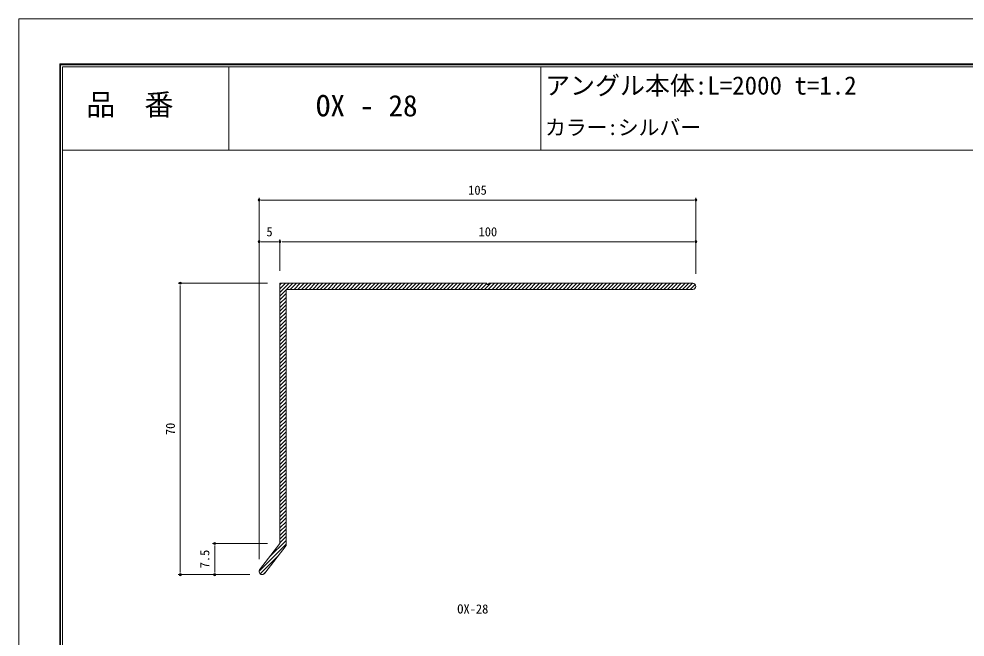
# Model space of a CAD drawing. Units: millimetres on the paper. Extents: x -210 to 210, y -148 to 148.
# Drawn here: x -210 to 17.5, y 0 to 148.5 of the extents above; entities that cross this region are included whole.
import ezdxf
from ezdxf.enums import TextEntityAlignment as Align

# ---------------------------------------------------------------- set-up
doc = ezdxf.new("R2010")
doc.units = ezdxf.units.MM
for name, color, linetype, lineweight in [('0-0_0', 7, 'Continuous', 9), ('0-1_1-1図枠', 3, 'Continuous', 18), ('0-3_2-1寸法', 7, 'Continuous', 9), ('0-4_Defpoints', 7, 'Continuous', 9), ('0-6_5-1実寸型', 1, 'Continuous', 18), ('0-7_6-1ハッチング', 6, 'Continuous', 18)]:
    doc.layers.add(name, color=color, linetype=linetype, lineweight=lineweight)
doc.layers.add('0-2_1-2図名', color=7, linetype='Continuous')
doc.layers.add('0-5_1-4文字', color=7, linetype='Continuous')
doc.styles.add('ＭＳ ゴシック', font='')
doc.styles.get('ＭＳ ゴシック').set_extended_font_data('MS Gothic')

# ---------------------------------------------------------------- blocks, each defined once
blk = doc.blocks.new('_Dot')
at = {"layer": '0-0_0'}
for p, q in [((-4, 0), (-8, 0)), ((2, 0), (-2, 0))]:
    blk.add_line(p, q, dxfattribs=at)
blk.add_circle((0, 0), 2, dxfattribs=at)

msp = doc.modelspace()

# ---------------------------------------------------------------- linework, layer by layer
at = {"layer": '0-1_1-1図枠'}
for p, q in [((-200, 137.5), (-200, -137.5)), ((-200, 137.5), (200, 137.5)), ((-199.5, 137), (-199.5, -137)), ((-199.5, 137), (199.5, 137)), ((-159.5, 137), (-159.5, 117)), ((-84.5, 137), (-84.5, 117)), ((-199.5, 117), (199.5, 117))]:
    msp.add_line(p, q, dxfattribs=at)
at = {"layer": '0-3_2-1寸法'}
for p, q in [((-152.25, 18.752), (-152.25, 105.486)), ((-151.25, 104.986), (-48.25, 104.986)), ((-47.25, 87.25), (-47.25, 105.486)), ((-152.25, 18.752), (-152.25, 95.486)), ((-148.25, 94.986), (-151.25, 94.986)), ((-147.25, 88), (-147.25, 95.486)), ((-147.25, 88), (-147.25, 95.486)), ((-48.25, 94.986), (-146.25, 94.986)), ((-47.25, 87.244), (-47.25, 95.486)), ((-150.25, 85), (-171.705, 85)), ((-171.205, 84), (-171.205, 16)), ((-150.25, 22.5), (-163.436, 22.5)), ((-162.936, 16), (-162.936, 21.5)), ((-154.498, 15), (-171.705, 15)), ((-154.498, 15), (-163.436, 15))]:
    msp.add_line(p, q, dxfattribs=at)
at = {"layer": '0-4_Defpoints'}
for q in [(-200.2, -137.7), (200.2, 137.7), (-200.2, -137.7), (200.2, 137.7)]:
    msp.add_line((-200.2, 137.7), q, dxfattribs=at)
msp.add_lwpolyline([(-210, -148.5), (-210, 148.5), (210, 148.5), (210, -148.5)], close=True, dxfattribs=at)
at = {"layer": '0-6_5-1実寸型'}
msp.add_line((-61.214, 83.5), (-48, 83.5), dxfattribs=at)
msp.add_line((-61.214, 83.5), (-48, 83.5), dxfattribs=at)
for points in [[(-152.127, 16.165), (-147.25, 22.5), (-147.25, 85), (-97.55, 85), (-97.419, 84.793)], [(-97.081, 84.793), (-96.95, 85), (-48, 85)], [(-48, 83.5), (-145.75, 83.5), (-145.75, 21.99), (-150.869, 15.34)]]:
    msp.add_lwpolyline(points, dxfattribs=at)
for centre, radius, start, end in [((-97.25, 84.9), 0.2, 212.33353, 327.66647), ((-48, 84.25), 0.75, 270, 90), ((-151.498, 15.752), 0.752, 138.07923, 326.74077), ((-151.498, 15.752), 0.752, 146.74077, 326.74077)]:
    msp.add_arc(centre, radius, start, end, dxfattribs=at)
at = {"layer": '0-7_6-1ハッチング'}
for p, q in [((-147.25, 84.592), (-146.842, 85)), ((-147.25, 83.694), (-145.944, 85)), ((-147.25, 82.796), (-145.046, 85)), ((-145.648, 83.5), (-144.148, 85)), ((-144.75, 83.5), (-143.25, 85)), ((-143.852, 83.5), (-142.352, 85)), ((-142.954, 83.5), (-141.454, 85)), ((-142.056, 83.5), (-140.556, 85)), ((-141.158, 83.5), (-139.658, 85)), ((-140.26, 83.5), (-138.76, 85)), ((-139.362, 83.5), (-137.862, 85)), ((-138.464, 83.5), (-136.964, 85)), ((-137.566, 83.5), (-136.066, 85)), ((-136.668, 83.5), (-135.168, 85)), ((-135.77, 83.5), (-134.27, 85)), ((-134.872, 83.5), (-133.372, 85)), ((-133.974, 83.5), (-132.474, 85)), ((-133.076, 83.5), (-131.576, 85)), ((-132.178, 83.5), (-130.678, 85)), ((-131.28, 83.5), (-129.78, 85)), ((-130.382, 83.5), (-128.882, 85)), ((-129.484, 83.5), (-127.984, 85)), ((-128.585, 83.5), (-127.085, 85)), ((-127.687, 83.5), (-126.187, 85)), ((-126.789, 83.5), (-125.289, 85)), ((-125.891, 83.5), (-124.391, 85)), ((-124.993, 83.5), (-123.493, 85)), ((-124.095, 83.5), (-122.595, 85)), ((-123.197, 83.5), (-121.697, 85)), ((-122.299, 83.5), (-120.799, 85)), ((-121.401, 83.5), (-119.901, 85)), ((-120.503, 83.5), (-119.003, 85)), ((-119.605, 83.5), (-118.105, 85)), ((-118.707, 83.5), (-117.207, 85)), ((-117.809, 83.5), (-116.309, 85)), ((-116.911, 83.5), (-115.411, 85)), ((-116.013, 83.5), (-114.513, 85)), ((-115.115, 83.5), (-113.615, 85)), ((-114.217, 83.5), (-112.717, 85)), ((-113.319, 83.5), (-111.819, 85)), ((-112.421, 83.5), (-110.921, 85)), ((-111.523, 83.5), (-110.023, 85)), ((-110.625, 83.5), (-109.125, 85)), ((-109.727, 83.5), (-108.227, 85)), ((-108.829, 83.5), (-107.329, 85)), ((-107.931, 83.5), (-106.431, 85)), ((-107.033, 83.5), (-105.533, 85)), ((-106.135, 83.5), (-104.635, 85)), ((-105.237, 83.5), (-103.737, 85)), ((-104.339, 83.5), (-102.839, 85)), ((-103.441, 83.5), (-101.941, 85)), ((-102.543, 83.5), (-101.043, 85)), ((-101.645, 83.5), (-100.145, 85)), ((-100.747, 83.5), (-99.247, 85)), ((-99.849, 83.5), (-98.349, 85)), ((-98.951, 83.5), (-97.511, 84.939)), ((-98.053, 83.5), (-96.553, 85)), ((-97.155, 83.5), (-95.655, 85)), ((-96.257, 83.5), (-94.757, 85)), ((-95.359, 83.5), (-93.859, 85)), ((-94.461, 83.5), (-92.961, 85)), ((-93.562, 83.5), (-92.062, 85)), ((-92.664, 83.5), (-91.164, 85)), ((-91.766, 83.5), (-90.266, 85)), ((-90.868, 83.5), (-89.368, 85)), ((-89.97, 83.5), (-88.47, 85)), ((-89.072, 83.5), (-87.572, 85)), ((-88.174, 83.5), (-86.674, 85)), ((-87.276, 83.5), (-85.776, 85)), ((-86.378, 83.5), (-84.878, 85)), ((-85.48, 83.5), (-83.98, 85)), ((-84.582, 83.5), (-83.082, 85)), ((-83.684, 83.5), (-82.184, 85)), ((-82.786, 83.5), (-81.286, 85)), ((-81.888, 83.5), (-80.388, 85)), ((-80.99, 83.5), (-79.49, 85)), ((-80.092, 83.5), (-78.592, 85)), ((-79.194, 83.5), (-77.694, 85)), ((-78.296, 83.5), (-76.796, 85)), ((-77.398, 83.5), (-75.898, 85)), ((-76.5, 83.5), (-75, 85)), ((-75.602, 83.5), (-74.102, 85)), ((-74.704, 83.5), (-73.204, 85)), ((-73.806, 83.5), (-72.306, 85)), ((-72.908, 83.5), (-71.408, 85)), ((-72.01, 83.5), (-70.51, 85)), ((-71.112, 83.5), (-69.612, 85)), ((-70.214, 83.5), (-68.714, 85)), ((-69.316, 83.5), (-67.816, 85)), ((-68.418, 83.5), (-66.918, 85)), ((-67.52, 83.5), (-66.02, 85)), ((-66.622, 83.5), (-65.122, 85)), ((-65.724, 83.5), (-64.224, 85)), ((-64.826, 83.5), (-63.326, 85)), ((-63.928, 83.5), (-62.428, 85)), ((-63.03, 83.5), (-61.53, 85)), ((-62.132, 83.5), (-60.632, 85)), ((-61.234, 83.5), (-59.734, 85)), ((-60.336, 83.5), (-58.836, 85)), ((-59.438, 83.5), (-57.938, 85)), ((-58.539, 83.5), (-57.039, 85)), ((-57.641, 83.5), (-56.141, 85)), ((-56.743, 83.5), (-55.243, 85)), ((-55.845, 83.5), (-54.345, 85)), ((-54.947, 83.5), (-53.447, 85)), ((-54.049, 83.5), (-52.549, 85)), ((-53.151, 83.5), (-51.651, 85)), ((-52.253, 83.5), (-50.753, 85)), ((-51.355, 83.5), (-49.855, 85)), ((-50.457, 83.5), (-48.957, 85)), ((-49.559, 83.5), (-48.059, 85)), ((-48.661, 83.5), (-47.427, 84.734)), ((-147.25, 81.898), (-145.75, 83.398)), ((-147.25, 81), (-145.75, 82.5)), ((-47.701, 83.562), (-47.312, 83.951)), ((-147.25, 80.102), (-145.75, 81.602)), ((-147.25, 79.204), (-145.75, 80.704)), ((-147.25, 78.306), (-145.75, 79.806)), ((-147.25, 77.408), (-145.75, 78.908)), ((-147.25, 76.51), (-145.75, 78.01)), ((-147.25, 75.612), (-145.75, 77.112)), ((-147.25, 74.714), (-145.75, 76.214)), ((-147.25, 73.816), (-145.75, 75.316)), ((-147.25, 72.918), (-145.75, 74.418)), ((-147.25, 72.02), (-145.75, 73.52)), ((-147.25, 71.122), (-145.75, 72.622)), ((-147.25, 70.224), (-145.75, 71.724)), ((-147.25, 69.326), (-145.75, 70.826)), ((-147.25, 68.428), (-145.75, 69.928)), ((-147.25, 67.53), (-145.75, 69.03)), ((-147.25, 66.632), (-145.75, 68.132)), ((-147.25, 65.734), (-145.75, 67.234)), ((-147.25, 64.836), (-145.75, 66.336)), ((-147.25, 63.938), (-145.75, 65.438)), ((-147.25, 63.04), (-145.75, 64.54)), ((-147.25, 62.142), (-145.75, 63.642)), ((-147.25, 61.244), (-145.75, 62.744)), ((-147.25, 60.346), (-145.75, 61.846)), ((-147.25, 59.448), (-145.75, 60.948)), ((-147.25, 58.549), (-145.75, 60.049)), ((-147.25, 57.651), (-145.75, 59.151)), ((-147.25, 56.753), (-145.75, 58.253)), ((-147.25, 55.855), (-145.75, 57.355)), ((-147.25, 54.957), (-145.75, 56.457)), ((-147.25, 54.059), (-145.75, 55.559)), ((-147.25, 53.161), (-145.75, 54.661)), ((-147.25, 52.263), (-145.75, 53.763)), ((-147.25, 51.365), (-145.75, 52.865)), ((-147.25, 50.467), (-145.75, 51.967)), ((-147.25, 49.569), (-145.75, 51.069)), ((-147.25, 48.671), (-145.75, 50.171)), ((-147.25, 47.773), (-145.75, 49.273)), ((-147.25, 46.875), (-145.75, 48.375)), ((-147.25, 45.977), (-145.75, 47.477)), ((-147.25, 45.079), (-145.75, 46.579)), ((-147.25, 44.181), (-145.75, 45.681)), ((-147.25, 43.283), (-145.75, 44.783)), ((-147.25, 42.385), (-145.75, 43.885)), ((-147.25, 41.487), (-145.75, 42.987)), ((-147.25, 40.589), (-145.75, 42.089)), ((-147.25, 39.691), (-145.75, 41.191)), ((-147.25, 38.793), (-145.75, 40.293)), ((-147.25, 37.895), (-145.75, 39.395)), ((-147.25, 36.997), (-145.75, 38.497)), ((-147.25, 36.099), (-145.75, 37.599)), ((-147.25, 35.201), (-145.75, 36.701)), ((-147.25, 34.303), (-145.75, 35.803)), ((-147.25, 33.405), (-145.75, 34.905)), ((-147.25, 32.507), (-145.75, 34.007)), ((-147.25, 31.609), (-145.75, 33.109)), ((-147.25, 30.711), (-145.75, 32.211)), ((-147.25, 29.813), (-145.75, 31.313)), ((-147.25, 28.915), (-145.75, 30.415)), ((-147.25, 28.017), (-145.75, 29.517)), ((-147.25, 27.119), (-145.75, 28.619)), ((-147.25, 26.221), (-145.75, 27.721)), ((-147.25, 25.323), (-145.75, 26.823)), ((-147.25, 24.425), (-145.75, 25.925)), ((-147.25, 23.526), (-145.75, 25.026)), ((-149.824, 19.157), (-145.75, 23.23)), ((-147.25, 22.628), (-145.75, 24.128)), ((-152.245, 15.837), (-145.75, 22.332)), ((-151.996, 15.188), (-147.606, 19.578)), ((-151.241, 15.045), (-150.61, 15.676))]:
    msp.add_line(p, q, dxfattribs=at)

# ---------------------------------------------------------------- block references
at = {"layer": '0-3_2-1寸法', "xscale": 0.125, "yscale": 0.125}
for p, rotation in [((-152.25, 104.986), 180), ((-152.25, 94.986), 180), ((-147.25, 94.986), 180), ((-171.205, 85), 90), ((-162.936, 22.5), 90), ((-171.205, 15), 270), ((-162.936, 15), 270)]:
    msp.add_blockref('_Dot', p, dxfattribs=dict(at, rotation=rotation))
for p in [(-47.25, 104.986), (-147.25, 94.986), (-47.25, 94.986)]:
    msp.add_blockref('_Dot', p, dxfattribs=at)

# ---------------------------------------------------------------- texts
at = {"layer": '0-2_1-2図名', "style": 'ＭＳ ゴシック'}
for s, p in [('品\u3000番', (-193.831, 123.82)), ('OX - 28', (-138.605, 123.553))]:
    msp.add_text(s, height=5.132, dxfattribs=at).set_placement(p, align=Align.BOTTOM_LEFT)
at = {"layer": '0-3_2-1寸法', "style": 'ＭＳ ゴシック'}
for s, p in [('105', (-102, 105.611)), ('5', (-150.5, 95.611)), ('100', (-99.5, 95.611)), ('OX-28', (-104.623, 5))]:
    msp.add_text(s, height=2.199, dxfattribs=at).set_placement(p, align=Align.BOTTOM_LEFT)
for s, p in [('70', (-171.83, 48.5)), ('7.5', (-163.561, 16.5))]:
    msp.add_text(s, height=2.199, rotation=90, dxfattribs=at).set_placement(p, align=Align.BOTTOM_LEFT)
at = {"layer": '0-5_1-4文字', "style": 'ＭＳ ゴシック'}
for s, height, p in [('アングル本体:L=2000 t=1.2', 4.399, (-83.5, 129)), ('カラー:シルバー', 3.666, (-83.5, 119.5))]:
    msp.add_text(s, height=height, dxfattribs=at).set_placement(p, align=Align.BOTTOM_LEFT)

doc.saveas('drawing.dxf')
